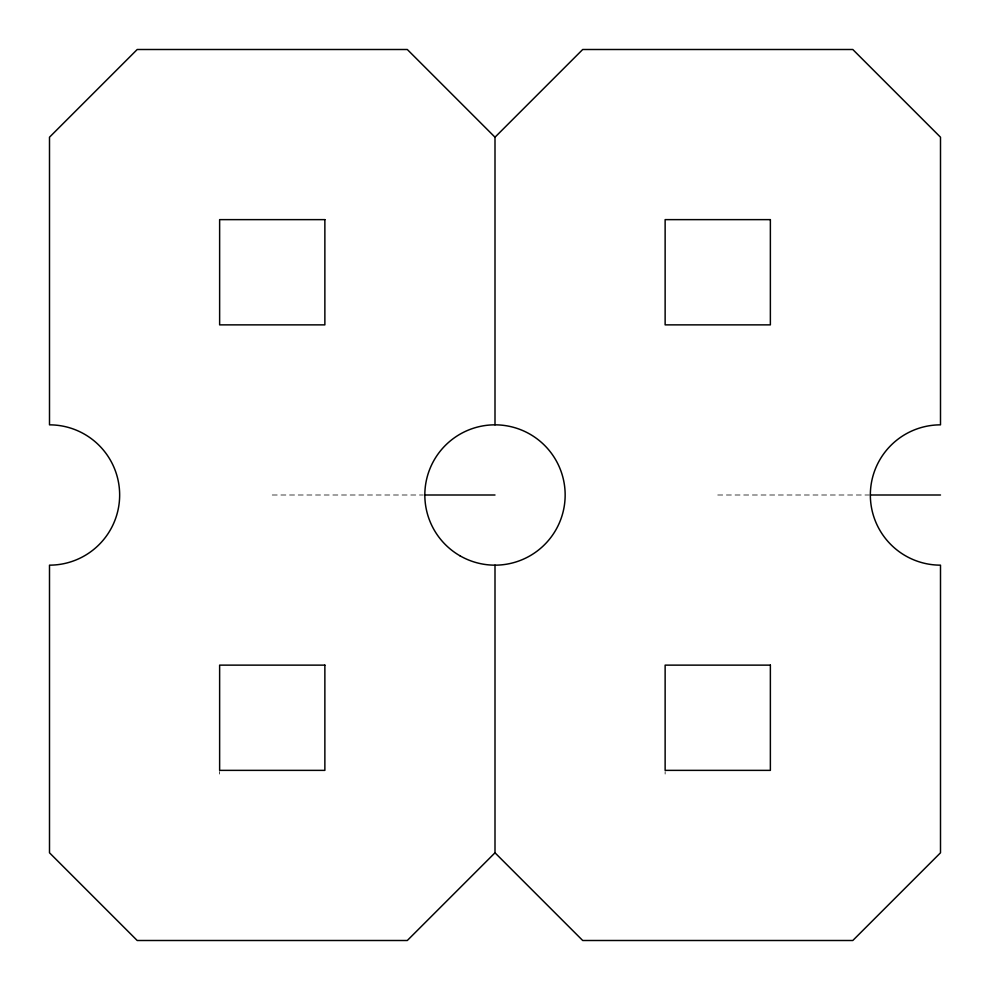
<?xml version="1.0" encoding="UTF-8"?>
<svg xmlns="http://www.w3.org/2000/svg" width="990" height="990" viewBox="0 0 990 990"><rect width="100%" height="100%" fill="white"/><g stroke="black" fill="none" stroke-linecap="round" stroke-linejoin="round"><path stroke-width="0.74" stroke-dasharray="4.95 3.71" d="M272.25 495L423.299 495M717.75 495L868.799 495M665.132 771.594L665.132 774.056M219.631 771.594L219.631 774.056"/><path stroke-width="1.49" d="M495 424.846L495 137.202L582.702 49.5L852.798 49.5L940.5 137.202L940.5 424.846A70.154 70.154 0 0 0 870.346 495A70.154 70.154 0 0 0 940.5 565.154L940.5 852.798L852.798 940.5L582.702 940.5L495 852.798L495 565.154M495 852.798L407.298 940.5L137.202 940.5L49.5 852.798L49.5 565.154A70.154 70.154 0 0 0 119.654 495A70.154 70.154 0 0 0 49.5 424.846L49.5 137.202L137.202 49.5L407.298 49.5L495 137.202M424.846 495L495 495M870.346 495L940.5 495M324.868 219.631L219.631 219.631L219.631 324.868L324.868 324.868L324.868 219.631M770.369 219.631L665.132 219.631L665.132 324.868L770.369 324.868L770.369 219.631M324.868 665.132L219.631 665.132L219.631 770.369L324.868 770.369L324.868 665.132M770.369 665.132L665.132 665.132L665.132 770.369L770.369 770.369L770.369 665.132M459.917 555.761A70.154 70.154 0 0 0 565.154 495A70.154 70.154 0 0 0 459.917 434.239A70.154 70.154 0 0 0 459.917 555.761"/></g></svg>
